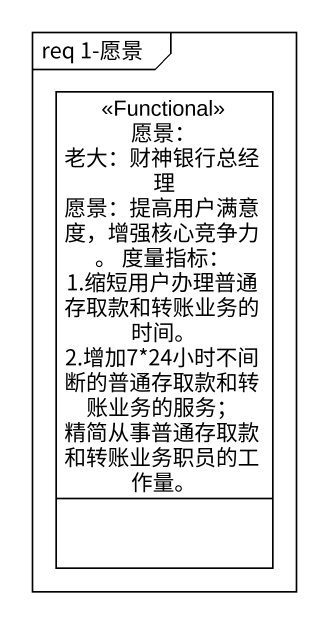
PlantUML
@startuml
mainframe req 1-愿景
hide circle
hide empty members
class "愿景： 老大：财神银行总经理 愿景：提高用户满意度，增强核心竞争力。 度量指标： 1.缩短用户办理普通存取款和转账业务的时间。 2.增加7*24小时不间断的普通存取款和转账业务的服务； 精简从事普通存取款和转账业务职员的工作量。" as 愿景_老大_财神银行总经理_愿景_提高用户满意度 <<Functional>>
@enduml
